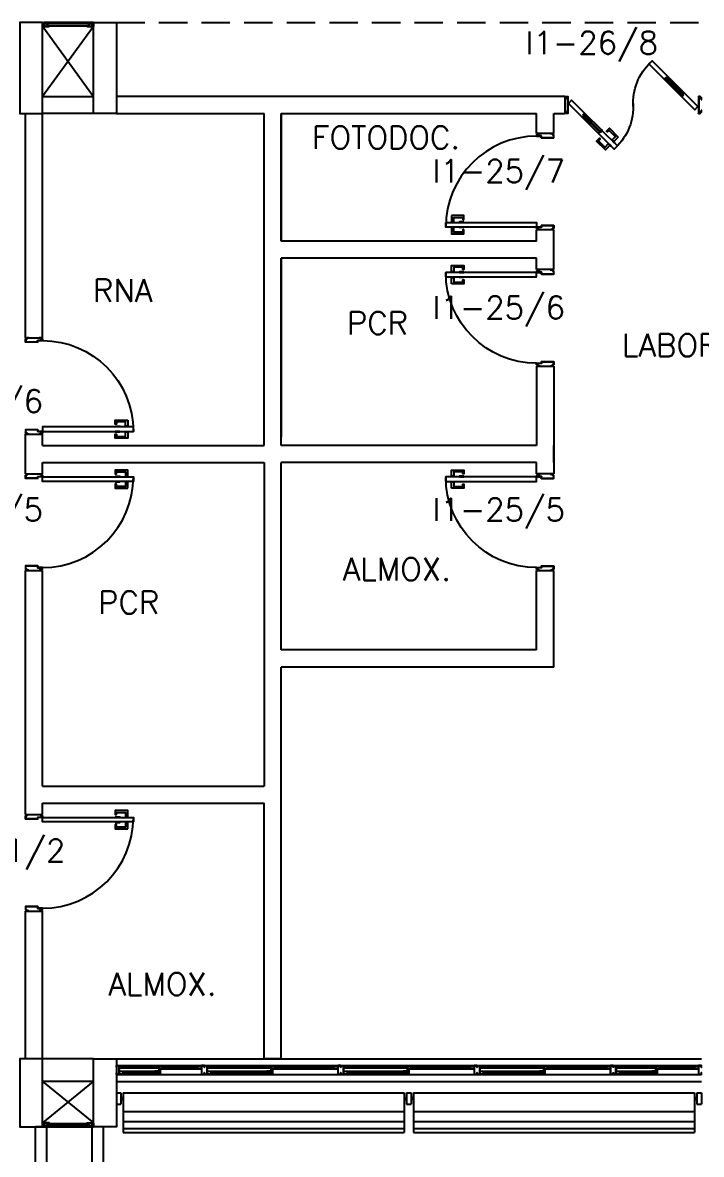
# Model space of a CAD drawing. Header units: millimetres. Extents: x 2801 to 3319, y 1187 to 1422.
# Drawn here: x 2954.35 to 2960.32, y 1341.11 to 1351.07 of the extents above; entities that cross this region are included whole.
import ezdxf

# ---------------------------------------------------------------- set-up
doc = ezdxf.new("R2010")
doc.units = ezdxf.units.MM
doc.linetypes.add('HIDDEN', pattern=[0.375, 0.25, -0.125])
for name, color, linetype in [('AR-ALV', 2, 'Continuous'), ('AR-BRISES', 1, 'Continuous'), ('AR-ESQ', 1, 'Continuous'), ('AR-ESTC', 3, 'Continuous'), ('AR-PEITORIL', 1, 'Continuous'), ('AR-PISO', 1, 'Continuous'), ('AR-PORTA', 1, 'Continuous'), ('AR-PROJ', 1, 'HIDDEN'), ('AR-SHAFT', 1, 'Continuous'), ('BR-LINHAS', 1, 'Continuous'), ('BR-MONTANTE', 242, 'Continuous'), ('BR-PAINEL', 1, 'Continuous'), ('BR-SUPORTE', 1, 'Continuous'), ('DT-ESQ-BAGUETE-C', 2, 'Continuous'), ('DT-ESQ-BAGUETE-V', 1, 'Continuous'), ('DT-ESQ-CHAPA DOBRADA-V', 1, 'Continuous'), ('DT-ESQ-PERFIL CADEIRA-C', 2, 'Continuous'), ('DT-ESQ-PERFIL CADEIRA-V', 1, 'Continuous'), ('DT-ESQ-PERFIL U SIMPLES-C', 2, 'Continuous'), ('DT-ESQ-PERFIL U-C', 2, 'Continuous'), ('DT-ESQ-PERFIL U-V', 1, 'Continuous'), ('DT-ESQ-VENEZIANA-C', 2, 'Continuous'), ('DT-ESQ-VENEZIANA-V', 2, 'Continuous'), ('DT-ESQ-VIDRO-C', 2, 'Continuous'), ('ENDEREÇO', 2, 'Continuous'), ('insercao', 4, 'Continuous'), ('maçaneta', 1, 'Continuous'), ('mov', 1, 'Continuous'), ('PM-PERFIL U-C', 2, 'Continuous'), ('PM-VIDRO', 1, 'Continuous'), ('pm1', 2, 'Continuous'), ('pm2', 2, 'Continuous'), ('TEXTO', 2, 'Continuous')]:
    doc.layers.add(name, color=color, linetype=linetype)
doc.styles.add('UNB-100', font='simplex.shx', dxfattribs={"height": 0.2})
doc.styles.add('UNB1-100', font='simplex.shx', dxfattribs={"height": 0.2})

# ---------------------------------------------------------------- blocks, each defined once
blk = doc.blocks.new('DT-GS-COBERTURA1')
at = {"layer": 'AR-PISO', "linetype": 'Continuous'}
for p, q in [((-109.075, -3.3688), (-109.075, 0)), ((-108.475, 0), (-109.075, 0)), ((-108.975, -3.3688), (-108.975, 0)), ((-108.575, -3.3688), (-108.575, 0)), ((-108.475, -3.3688), (-108.475, 0))]:
    blk.add_line(p, q, dxfattribs=at)
blk = doc.blocks.new('EF40-P')
at = {"layer": 'DT-ESQ-BAGUETE-C', "color": 2, "ltscale": 0.1}
for points in [[(0.4225, -0.08), (0.409, -0.08), (0.409, -0.0785), (0.422, -0.0785, 0.414214), (0.4225, -0.078), (0.4225, -0.067, 0.414214), (0.422, -0.0665), (0.409, -0.0665), (0.409, -0.065), (0.4225, -0.065, -0.414214), (0.424, -0.0665), (0.424, -0.0785, -0.414214)], [(0.7015, -0.08), (0.715, -0.08), (0.715, -0.0785), (0.702, -0.0785, -0.414214), (0.7015, -0.078), (0.7015, -0.067, -0.414214), (0.702, -0.0665), (0.715, -0.0665), (0.715, -0.065), (0.7015, -0.065, 0.414214), (0.7, -0.0665), (0.7, -0.0785, 0.414214)], [(1.41, -0.08), (1.3965, -0.08), (1.3965, -0.0785), (1.4095, -0.0785, 0.414214), (1.41, -0.078), (1.41, -0.067, 0.414214), (1.4095, -0.0665), (1.3965, -0.0665), (1.3965, -0.065), (1.41, -0.065, -0.414214), (1.4115, -0.0665), (1.4115, -0.0785, -0.414214)], [(1.9015, -0.08), (1.915, -0.08), (1.915, -0.0785), (1.902, -0.0785, -0.414214), (1.9015, -0.078), (1.9015, -0.067, -0.414214), (1.902, -0.0665), (1.915, -0.0665), (1.915, -0.065), (1.9015, -0.065, 0.414214), (1.9, -0.0665), (1.9, -0.0785, 0.414214)], [(2.61, -0.08), (2.5965, -0.08), (2.5965, -0.0785), (2.6095, -0.0785, 0.414214), (2.61, -0.078), (2.61, -0.067, 0.414214), (2.6095, -0.0665), (2.5965, -0.0665), (2.5965, -0.065), (2.61, -0.065, -0.414214), (2.6115, -0.0665), (2.6115, -0.0785, -0.414214)], [(3.1015, -0.08), (3.115, -0.08), (3.115, -0.0785), (3.102, -0.0785, -0.414214), (3.1015, -0.078), (3.1015, -0.067, -0.414214), (3.102, -0.0665), (3.115, -0.0665), (3.115, -0.065), (3.1015, -0.065, 0.414214), (3.1, -0.0665), (3.1, -0.0785, 0.414214)], [(3.81, -0.08), (3.7965, -0.08), (3.7965, -0.0785), (3.8095, -0.0785, 0.414214), (3.81, -0.078), (3.81, -0.067, 0.414214), (3.8095, -0.0665), (3.7965, -0.0665), (3.7965, -0.065), (3.81, -0.065, -0.414214), (3.8115, -0.0665), (3.8115, -0.0785, -0.414214)], [(4.3015, -0.08), (4.315, -0.08), (4.315, -0.0785), (4.302, -0.0785, -0.414214), (4.3015, -0.078), (4.3015, -0.067, -0.414214), (4.302, -0.0665), (4.315, -0.0665), (4.315, -0.065), (4.3015, -0.065, 0.414214), (4.3, -0.0665), (4.3, -0.0785, 0.414214)], [(4.7975, -0.08), (4.784, -0.08), (4.784, -0.0785), (4.797, -0.0785, 0.414214), (4.7975, -0.078), (4.7975, -0.067, 0.414214), (4.797, -0.0665), (4.784, -0.0665), (4.784, -0.065), (4.7975, -0.065, -0.414214), (4.799, -0.0665), (4.799, -0.0785, -0.414214)], [(5.0765, -0.08), (5.09, -0.08), (5.09, -0.0785), (5.077, -0.0785, -0.414214), (5.0765, -0.078), (5.0765, -0.067, -0.414214), (5.077, -0.0665), (5.09, -0.0665), (5.09, -0.065), (5.0765, -0.065, 0.414214), (5.075, -0.0665), (5.075, -0.0785, 0.414214)], [(0.0735, -0.125), (0.06, -0.125), (0.06, -0.1235), (0.073, -0.1235, 0.414214), (0.0735, -0.123), (0.0735, -0.112, 0.414214), (0.073, -0.1115), (0.06, -0.1115), (0.06, -0.11), (0.0735, -0.11, -0.414214), (0.075, -0.1115), (0.075, -0.1235, -0.414214)], [(0.339, -0.125), (0.3525, -0.125), (0.3525, -0.1235), (0.3395, -0.1235, -0.414214), (0.339, -0.123), (0.339, -0.112, -0.414214), (0.3395, -0.1115), (0.3525, -0.1115), (0.3525, -0.11), (0.339, -0.11, 0.414214), (0.3375, -0.1115), (0.3375, -0.1235, 0.414214)], [(0.8485, -0.125), (0.835, -0.125), (0.835, -0.1235), (0.848, -0.1235, 0.414214), (0.8485, -0.123), (0.8485, -0.112, 0.414214), (0.848, -0.1115), (0.835, -0.1115), (0.835, -0.11), (0.8485, -0.11, -0.414214), (0.85, -0.1115), (0.85, -0.1235, -0.414214)], [(1.3265, -0.125), (1.34, -0.125), (1.34, -0.1235), (1.327, -0.1235, -0.414214), (1.3265, -0.123), (1.3265, -0.112, -0.414214), (1.327, -0.1115), (1.34, -0.1115), (1.34, -0.11), (1.3265, -0.11, 0.414214), (1.325, -0.1115), (1.325, -0.1235, 0.414214)], [(2.0485, -0.125), (2.035, -0.125), (2.035, -0.1235), (2.048, -0.1235, 0.414214), (2.0485, -0.123), (2.0485, -0.112, 0.414214), (2.048, -0.1115), (2.035, -0.1115), (2.035, -0.11), (2.0485, -0.11, -0.414214), (2.05, -0.1115), (2.05, -0.1235, -0.414214)], [(2.5265, -0.125), (2.54, -0.125), (2.54, -0.1235), (2.527, -0.1235, -0.414214), (2.5265, -0.123), (2.5265, -0.112, -0.414214), (2.527, -0.1115), (2.54, -0.1115), (2.54, -0.11), (2.5265, -0.11, 0.414214), (2.525, -0.1115), (2.525, -0.1235, 0.414214)], [(3.2485, -0.125), (3.235, -0.125), (3.235, -0.1235), (3.248, -0.1235, 0.414214), (3.2485, -0.123), (3.2485, -0.112, 0.414214), (3.248, -0.1115), (3.235, -0.1115), (3.235, -0.11), (3.2485, -0.11, -0.414214), (3.25, -0.1115), (3.25, -0.1235, -0.414214)], [(3.7265, -0.125), (3.74, -0.125), (3.74, -0.1235), (3.727, -0.1235, -0.414214), (3.7265, -0.123), (3.7265, -0.112, -0.414214), (3.727, -0.1115), (3.74, -0.1115), (3.74, -0.11), (3.7265, -0.11, 0.414214), (3.725, -0.1115), (3.725, -0.1235, 0.414214)], [(4.4485, -0.125), (4.435, -0.125), (4.435, -0.1235), (4.448, -0.1235, 0.414214), (4.4485, -0.123), (4.4485, -0.112, 0.414214), (4.448, -0.1115), (4.435, -0.1115), (4.435, -0.11), (4.4485, -0.11, -0.414214), (4.45, -0.1115), (4.45, -0.1235, -0.414214)], [(4.714, -0.125), (4.7275, -0.125), (4.7275, -0.1235), (4.7145, -0.1235, -0.414214), (4.714, -0.123), (4.714, -0.112, -0.414214), (4.7145, -0.1115), (4.7275, -0.1115), (4.7275, -0.11), (4.714, -0.11, 0.414214), (4.7125, -0.1115), (4.7125, -0.1235, 0.414214)]]:
    blk.add_lwpolyline(points, format="xyb", close=True, dxfattribs=at)
at = {"layer": 'DT-ESQ-BAGUETE-V', "ltscale": 0.1}
for p, q in [((0.4225, -0.065), (0.7015, -0.065)), ((1.41, -0.065), (1.9015, -0.065)), ((2.61, -0.065), (3.1015, -0.065)), ((3.81, -0.065), (4.3015, -0.065)), ((4.7975, -0.065), (5.0765, -0.065))]:
    blk.add_line(p, q, dxfattribs=at)
at = {"layer": 'DT-ESQ-BAGUETE-V', "color": 1, "ltscale": 0.1}
for p, q in [((0.0735, -0.11), (0.339, -0.11)), ((0.8485, -0.11), (1.3265, -0.11)), ((2.0485, -0.11), (2.5265, -0.11)), ((3.2485, -0.11), (3.7265, -0.11)), ((4.4485, -0.11), (4.714, -0.11))]:
    blk.add_line(p, q, dxfattribs=at)
at = {"layer": 'DT-ESQ-CHAPA DOBRADA-V', "ltscale": 0.1}
for p, q in [((0.025, -0.077), (0.374, -0.077)), ((0.025, -0.08), (0.374, -0.08)), ((0.8, -0.077), (1.3615, -0.077)), ((0.8, -0.08), (1.3615, -0.08)), ((4.4, -0.077), (4.749, -0.077)), ((4.4, -0.08), (4.749, -0.08))]:
    blk.add_line(p, q, dxfattribs=at)
at = {"layer": 'DT-ESQ-CHAPA DOBRADA-V', "color": 1, "ltscale": 0.1}
for p, q in [((2, -0.077), (2.5615, -0.077)), ((2, -0.08), (2.5615, -0.08)), ((3.2, -0.077), (3.7615, -0.077)), ((3.2, -0.08), (3.7615, -0.08))]:
    blk.add_line(p, q, dxfattribs=at)
at = {"layer": 'DT-ESQ-PERFIL CADEIRA-C', "color": 2, "ltscale": 0.1}
for p, q in [((0.376, -0.0885), (0.4225, -0.0885)), ((0.75, -0.0885), (0.7015, -0.0885)), ((1.3635, -0.0885), (1.41, -0.0885)), ((1.95, -0.0885), (1.9015, -0.0885)), ((2.5635, -0.0885), (2.61, -0.0885)), ((3.15, -0.0885), (3.1015, -0.0885)), ((3.7635, -0.0885), (3.81, -0.0885)), ((4.35, -0.0885), (4.3015, -0.0885)), ((4.751, -0.0885), (4.7975, -0.0885)), ((5.125, -0.0885), (5.0765, -0.0885)), ((0.025, -0.1335), (0.0735, -0.1335)), ((0.3855, -0.1335), (0.339, -0.1335)), ((0.8, -0.1335), (0.8485, -0.1335)), ((1.373, -0.1335), (1.3265, -0.1335)), ((2, -0.1335), (2.0485, -0.1335)), ((2.573, -0.1335), (2.5265, -0.1335)), ((3.2, -0.1335), (3.2485, -0.1335)), ((3.773, -0.1335), (3.7265, -0.1335)), ((4.7605, -0.1335), (4.714, -0.1335))]:
    blk.add_line(p, q, dxfattribs=at)
at = {"layer": 'DT-ESQ-PERFIL CADEIRA-C', "ltscale": 0.1}
blk.add_line((4.4, -0.1335), (4.4485, -0.1335), dxfattribs=at)
at = {"layer": 'DT-ESQ-PERFIL CADEIRA-C', "color": 2, "ltscale": 0.1}
for points in [[(0.4225, -0.087, -1), (0.4225, -0.09), (0.376, -0.09, -0.414214), (0.374, -0.088), (0.374, -0.067, -0.414214), (0.376, -0.065), (0.4075, -0.065, -0.414214), (0.409, -0.0665), (0.409, -0.087)], [(0.409, -0.0885, -0.198913), (0.4079, -0.0881, -0.198913), (0.4075, -0.087), (0.4075, -0.067, 0.414214), (0.407, -0.0665), (0.376, -0.0665, 0.414214), (0.3755, -0.067), (0.3755, -0.088, 0.414214), (0.376, -0.0885)], [(0.7015, -0.09), (0.75, -0.09), (0.75, -0.0885), (0.715, -0.0885, 0.198912), (0.7161, -0.0881, 0.198913), (0.7165, -0.087), (0.7165, -0.067, -0.414214), (0.717, -0.0665), (0.75, -0.0665), (0.75, -0.065), (0.7165, -0.065, 0.414214), (0.715, -0.0665), (0.715, -0.0785), (0.715, -0.08), (0.715, -0.087), (0.7015, -0.087, 1)], [(1.41, -0.087, -1), (1.41, -0.09), (1.3635, -0.09, -0.414214), (1.3615, -0.088), (1.3615, -0.067, -0.414214), (1.3635, -0.065), (1.395, -0.065, -0.414214), (1.3965, -0.0665), (1.3965, -0.087)], [(1.3965, -0.0885, -0.198913), (1.3954, -0.0881, -0.198913), (1.395, -0.087), (1.395, -0.067, 0.414214), (1.3945, -0.0665), (1.3635, -0.0665, 0.414214), (1.363, -0.067), (1.363, -0.088, 0.414214), (1.3635, -0.0885)], [(1.9015, -0.09), (1.95, -0.09), (1.95, -0.0885), (1.915, -0.0885, 0.198912), (1.9161, -0.0881, 0.198913), (1.9165, -0.087), (1.9165, -0.067, -0.414214), (1.917, -0.0665), (1.95, -0.0665), (1.95, -0.065), (1.9165, -0.065, 0.414214), (1.915, -0.0665), (1.915, -0.0785), (1.915, -0.08), (1.915, -0.087), (1.9015, -0.087, 1)], [(2.61, -0.087, -1), (2.61, -0.09), (2.5635, -0.09, -0.414214), (2.5615, -0.088), (2.5615, -0.067, -0.414214), (2.5635, -0.065), (2.595, -0.065, -0.414214), (2.5965, -0.0665), (2.5965, -0.087)], [(2.5965, -0.0885, -0.198913), (2.5954, -0.0881, -0.198913), (2.595, -0.087), (2.595, -0.067, 0.414214), (2.5945, -0.0665), (2.5635, -0.0665, 0.414214), (2.563, -0.067), (2.563, -0.088, 0.414214), (2.5635, -0.0885)], [(3.1015, -0.09), (3.15, -0.09), (3.15, -0.0885), (3.115, -0.0885, 0.198912), (3.1161, -0.0881, 0.198913), (3.1165, -0.087), (3.1165, -0.067, -0.414214), (3.117, -0.0665), (3.15, -0.0665), (3.15, -0.065), (3.1165, -0.065, 0.414214), (3.115, -0.0665), (3.115, -0.0785), (3.115, -0.08), (3.115, -0.087), (3.1015, -0.087, 1)], [(3.81, -0.087, -1), (3.81, -0.09), (3.7635, -0.09, -0.414214), (3.7615, -0.088), (3.7615, -0.067, -0.414214), (3.7635, -0.065), (3.795, -0.065, -0.414214), (3.7965, -0.0665), (3.7965, -0.087)], [(3.7965, -0.0885, -0.198913), (3.7954, -0.0881, -0.198913), (3.795, -0.087), (3.795, -0.067, 0.414214), (3.7945, -0.0665), (3.7635, -0.0665, 0.414214), (3.763, -0.067), (3.763, -0.088, 0.414214), (3.7635, -0.0885)], [(4.3015, -0.09), (4.35, -0.09), (4.35, -0.0885), (4.315, -0.0885, 0.198912), (4.3161, -0.0881, 0.198913), (4.3165, -0.087), (4.3165, -0.067, -0.414214), (4.317, -0.0665), (4.35, -0.0665), (4.35, -0.065), (4.3165, -0.065, 0.414214), (4.315, -0.0665), (4.315, -0.0785), (4.315, -0.08), (4.315, -0.087), (4.3015, -0.087, 1)], [(4.7975, -0.087, -1), (4.7975, -0.09), (4.751, -0.09, -0.414214), (4.749, -0.088), (4.749, -0.067, -0.414214), (4.751, -0.065), (4.7825, -0.065, -0.414214), (4.784, -0.0665), (4.784, -0.087)], [(4.784, -0.0885, -0.198913), (4.7829, -0.0881, -0.198913), (4.7825, -0.087), (4.7825, -0.067, 0.414214), (4.782, -0.0665), (4.751, -0.0665, 0.414214), (4.7505, -0.067), (4.7505, -0.088, 0.414214), (4.751, -0.0885)], [(5.0765, -0.09), (5.125, -0.09), (5.125, -0.0885), (5.09, -0.0885, 0.198912), (5.0911, -0.0881, 0.198913), (5.0915, -0.087), (5.0915, -0.067, -0.414214), (5.092, -0.0665), (5.125, -0.0665), (5.125, -0.065), (5.0915, -0.065, 0.414214), (5.09, -0.0665), (5.09, -0.0785), (5.09, -0.08), (5.09, -0.087), (5.0765, -0.087, 1)], [(0.0735, -0.135), (0.025, -0.135), (0.025, -0.1335), (0.06, -0.1335, -0.198912), (0.0589, -0.1331, -0.198913), (0.0585, -0.132), (0.0585, -0.112, 0.414214), (0.058, -0.1115), (0.025, -0.1115), (0.025, -0.11), (0.0585, -0.11, -0.414214), (0.06, -0.1115), (0.06, -0.1235), (0.06, -0.125), (0.06, -0.132), (0.0735, -0.132, -1)], [(0.339, -0.132, 1), (0.339, -0.135), (0.3855, -0.135, 0.414214), (0.3875, -0.133), (0.3875, -0.112, 0.414214), (0.3855, -0.11), (0.354, -0.11, 0.414214), (0.3525, -0.1115), (0.3525, -0.132)], [(0.3525, -0.1335, 0.198913), (0.3536, -0.1331, 0.198913), (0.354, -0.132), (0.354, -0.112, -0.414214), (0.3545, -0.1115), (0.3855, -0.1115, -0.414214), (0.386, -0.112), (0.386, -0.133, -0.414214), (0.3855, -0.1335)], [(0.8485, -0.135), (0.8, -0.135), (0.8, -0.1335), (0.835, -0.1335, -0.198912), (0.8339, -0.1331, -0.198913), (0.8335, -0.132), (0.8335, -0.112, 0.414214), (0.833, -0.1115), (0.8, -0.1115), (0.8, -0.11), (0.8335, -0.11, -0.414214), (0.835, -0.1115), (0.835, -0.1235), (0.835, -0.125), (0.835, -0.132), (0.8485, -0.132, -1)], [(1.3265, -0.132, 1), (1.3265, -0.135), (1.373, -0.135, 0.414214), (1.375, -0.133), (1.375, -0.112, 0.414214), (1.373, -0.11), (1.3415, -0.11, 0.414214), (1.34, -0.1115), (1.34, -0.132)], [(1.34, -0.1335, 0.198913), (1.3411, -0.1331, 0.198913), (1.3415, -0.132), (1.3415, -0.112, -0.414214), (1.342, -0.1115), (1.373, -0.1115, -0.414214), (1.3735, -0.112), (1.3735, -0.133, -0.414214), (1.373, -0.1335)], [(2.0485, -0.135), (2, -0.135), (2, -0.1335), (2.035, -0.1335, -0.198912), (2.0339, -0.1331, -0.198913), (2.0335, -0.132), (2.0335, -0.112, 0.414214), (2.033, -0.1115), (2, -0.1115), (2, -0.11), (2.0335, -0.11, -0.414214), (2.035, -0.1115), (2.035, -0.1235), (2.035, -0.125), (2.035, -0.132), (2.0485, -0.132, -1)], [(2.5265, -0.132, 1), (2.5265, -0.135), (2.573, -0.135, 0.414214), (2.575, -0.133), (2.575, -0.112, 0.414214), (2.573, -0.11), (2.5415, -0.11, 0.414214), (2.54, -0.1115), (2.54, -0.132)], [(2.54, -0.1335, 0.198913), (2.5411, -0.1331, 0.198913), (2.5415, -0.132), (2.5415, -0.112, -0.414214), (2.542, -0.1115), (2.573, -0.1115, -0.414214), (2.5735, -0.112), (2.5735, -0.133, -0.414214), (2.573, -0.1335)], [(3.2485, -0.135), (3.2, -0.135), (3.2, -0.1335), (3.235, -0.1335, -0.198912), (3.2339, -0.1331, -0.198913), (3.2335, -0.132), (3.2335, -0.112, 0.414214), (3.233, -0.1115), (3.2, -0.1115), (3.2, -0.11), (3.2335, -0.11, -0.414214), (3.235, -0.1115), (3.235, -0.1235), (3.235, -0.125), (3.235, -0.132), (3.2485, -0.132, -1)], [(3.7265, -0.132, 1), (3.7265, -0.135), (3.773, -0.135, 0.414214), (3.775, -0.133), (3.775, -0.112, 0.414214), (3.773, -0.11), (3.7415, -0.11, 0.414214), (3.74, -0.1115), (3.74, -0.132)], [(3.74, -0.1335, 0.198913), (3.7411, -0.1331, 0.198913), (3.7415, -0.132), (3.7415, -0.112, -0.414214), (3.742, -0.1115), (3.773, -0.1115, -0.414214), (3.7735, -0.112), (3.7735, -0.133, -0.414214), (3.773, -0.1335)], [(4.4485, -0.135), (4.4, -0.135), (4.4, -0.1335), (4.435, -0.1335, -0.198912), (4.4339, -0.1331, -0.198913), (4.4335, -0.132), (4.4335, -0.112, 0.414214), (4.433, -0.1115), (4.4, -0.1115), (4.4, -0.11), (4.4335, -0.11, -0.414214), (4.435, -0.1115), (4.435, -0.1235), (4.435, -0.125), (4.435, -0.132), (4.4485, -0.132, -1)], [(4.714, -0.132, 1), (4.714, -0.135), (4.7605, -0.135, 0.414214), (4.7625, -0.133), (4.7625, -0.112, 0.414214), (4.7605, -0.11), (4.729, -0.11, 0.414214), (4.7275, -0.1115), (4.7275, -0.132)], [(4.7275, -0.1335, 0.198913), (4.7286, -0.1331, 0.198913), (4.729, -0.132), (4.729, -0.112, -0.414214), (4.7295, -0.1115), (4.7605, -0.1115, -0.414214), (4.761, -0.112), (4.761, -0.133, -0.414214), (4.7605, -0.1335)]]:
    blk.add_lwpolyline(points, format="xyb", close=True, dxfattribs=at)
at = {"layer": 'DT-ESQ-PERFIL CADEIRA-V', "ltscale": 0.1}
for p, q in [((0.4075, -0.09), (0.7015, -0.09)), ((1.395, -0.09), (1.9015, -0.09))]:
    blk.add_line(p, q, dxfattribs=at)
at = {"layer": 'DT-ESQ-PERFIL CADEIRA-V', "color": 1, "ltscale": 0.1}
for p, q in [((2.595, -0.09), (3.1015, -0.09)), ((3.795, -0.09), (4.3015, -0.09)), ((4.7825, -0.09), (5.0765, -0.09)), ((0.0735, -0.135), (0.339, -0.135)), ((0.8485, -0.135), (1.3265, -0.135)), ((2.0485, -0.135), (2.5265, -0.135)), ((4.4485, -0.135), (4.714, -0.135))]:
    blk.add_line(p, q, dxfattribs=at)
at = {"layer": 'DT-ESQ-PERFIL CADEIRA-V', "color": 2, "ltscale": 0.1}
blk.add_line((3.2485, -0.135), (3.7265, -0.135), dxfattribs=at)
at = {"layer": 'DT-ESQ-PERFIL U SIMPLES-C', "color": 2, "ltscale": 0.1}
for points in [[(0.376, -0.102), (0.384, -0.102), (0.384, -0.1005), (0.376, -0.1005, -0.414214), (0.3755, -0.1), (0.3755, -0.092, -0.414214), (0.376, -0.0915), (0.384, -0.0915), (0.384, -0.09), (0.376, -0.09, 0.414214), (0.374, -0.092), (0.374, -0.1, 0.414214)], [(0.3855, -0.098), (0.3775, -0.098), (0.3775, -0.0995), (0.3855, -0.0995, -0.414214), (0.386, -0.1), (0.386, -0.108, -0.414214), (0.3855, -0.1085), (0.3775, -0.1085), (0.3775, -0.11), (0.3855, -0.11, 0.414214), (0.3875, -0.108), (0.3875, -0.1, 0.414214)], [(1.3635, -0.102), (1.3715, -0.102), (1.3715, -0.1005), (1.3635, -0.1005, -0.414214), (1.363, -0.1), (1.363, -0.092, -0.414214), (1.3635, -0.0915), (1.3715, -0.0915), (1.3715, -0.09), (1.3635, -0.09, 0.414214), (1.3615, -0.092), (1.3615, -0.1, 0.414214)], [(1.373, -0.098), (1.365, -0.098), (1.365, -0.0995), (1.373, -0.0995, -0.414214), (1.3735, -0.1), (1.3735, -0.108, -0.414214), (1.373, -0.1085), (1.365, -0.1085), (1.365, -0.11), (1.373, -0.11, 0.414214), (1.375, -0.108), (1.375, -0.1, 0.414214)], [(2.5635, -0.102), (2.5715, -0.102), (2.5715, -0.1005), (2.5635, -0.1005, -0.414214), (2.563, -0.1), (2.563, -0.092, -0.414214), (2.5635, -0.0915), (2.5715, -0.0915), (2.5715, -0.09), (2.5635, -0.09, 0.414214), (2.5615, -0.092), (2.5615, -0.1, 0.414214)], [(2.573, -0.098), (2.565, -0.098), (2.565, -0.0995), (2.573, -0.0995, -0.414214), (2.5735, -0.1), (2.5735, -0.108, -0.414214), (2.573, -0.1085), (2.565, -0.1085), (2.565, -0.11), (2.573, -0.11, 0.414214), (2.575, -0.108), (2.575, -0.1, 0.414214)], [(3.7635, -0.102), (3.7715, -0.102), (3.7715, -0.1005), (3.7635, -0.1005, -0.414214), (3.763, -0.1), (3.763, -0.092, -0.414214), (3.7635, -0.0915), (3.7715, -0.0915), (3.7715, -0.09), (3.7635, -0.09, 0.414214), (3.7615, -0.092), (3.7615, -0.1, 0.414214)], [(3.773, -0.098), (3.765, -0.098), (3.765, -0.0995), (3.773, -0.0995, -0.414214), (3.7735, -0.1), (3.7735, -0.108, -0.414214), (3.773, -0.1085), (3.765, -0.1085), (3.765, -0.11), (3.773, -0.11, 0.414214), (3.775, -0.108), (3.775, -0.1, 0.414214)], [(4.751, -0.102), (4.759, -0.102), (4.759, -0.1005), (4.751, -0.1005, -0.414214), (4.7505, -0.1), (4.7505, -0.092, -0.414214), (4.751, -0.0915), (4.759, -0.0915), (4.759, -0.09), (4.751, -0.09, 0.414214), (4.749, -0.092), (4.749, -0.1, 0.414214)], [(4.7605, -0.098), (4.7525, -0.098), (4.7525, -0.0995), (4.7605, -0.0995, -0.414214), (4.761, -0.1), (4.761, -0.108, -0.414214), (4.7605, -0.1085), (4.7525, -0.1085), (4.7525, -0.11), (4.7605, -0.11, 0.414214), (4.7625, -0.108), (4.7625, -0.1, 0.414214)]]:
    blk.add_lwpolyline(points, format="xyb", close=True, dxfattribs=at)
at = {"layer": 'DT-ESQ-PERFIL U-C', "color": 2, "ltscale": 0.1}
for points in [[(0, -0.0615, -0.414214), (0.0015, -0.06), (0.0235, -0.06, -0.414214), (0.025, -0.0615), (0.025, -0.1385, -0.414214), (0.0235, -0.14), (0.0015, -0.14, -0.414214), (0, -0.1385), (0, -0.125), (0.0015, -0.125), (0.0015, -0.138, 0.414214), (0.002, -0.1385), (0.023, -0.1385, 0.414214), (0.0235, -0.138), (0.0235, -0.062, 0.414214), (0.023, -0.0615), (0.002, -0.0615, 0.414214), (0.0015, -0.062), (0.0015, -0.075), (0, -0.075)], [(0.775, -0.0615, 0.414214), (0.7735, -0.06), (0.7515, -0.06, 0.414214), (0.75, -0.0615), (0.75, -0.1385, 0.414214), (0.7515, -0.14), (0.7735, -0.14, 0.414214), (0.775, -0.1385), (0.775, -0.125), (0.7735, -0.125), (0.7735, -0.138, -0.414214), (0.773, -0.1385), (0.752, -0.1385, -0.414214), (0.7515, -0.138), (0.7515, -0.062, -0.414214), (0.752, -0.0615), (0.773, -0.0615, -0.414214), (0.7735, -0.062), (0.7735, -0.075), (0.775, -0.075)], [(0.775, -0.0615, -0.414214), (0.7765, -0.06), (0.7985, -0.06, -0.414214), (0.8, -0.0615), (0.8, -0.1385, -0.414214), (0.7985, -0.14), (0.7765, -0.14, -0.414214), (0.775, -0.1385), (0.775, -0.125), (0.7765, -0.125), (0.7765, -0.138, 0.414214), (0.777, -0.1385), (0.798, -0.1385, 0.414214), (0.7985, -0.138), (0.7985, -0.062, 0.414214), (0.798, -0.0615), (0.777, -0.0615, 0.414214), (0.7765, -0.062), (0.7765, -0.075), (0.775, -0.075)], [(1.975, -0.0615, 0.414214), (1.9735, -0.06), (1.9515, -0.06, 0.414214), (1.95, -0.0615), (1.95, -0.1385, 0.414214), (1.9515, -0.14), (1.9735, -0.14, 0.414214), (1.975, -0.1385), (1.975, -0.125), (1.9735, -0.125), (1.9735, -0.138, -0.414214), (1.973, -0.1385), (1.952, -0.1385, -0.414214), (1.9515, -0.138), (1.9515, -0.062, -0.414214), (1.952, -0.0615), (1.973, -0.0615, -0.414214), (1.9735, -0.062), (1.9735, -0.075), (1.975, -0.075)], [(1.975, -0.0615, -0.414214), (1.9765, -0.06), (1.9985, -0.06, -0.414214), (2, -0.0615), (2, -0.1385, -0.414214), (1.9985, -0.14), (1.9765, -0.14, -0.414214), (1.975, -0.1385), (1.975, -0.125), (1.9765, -0.125), (1.9765, -0.138, 0.414214), (1.977, -0.1385), (1.998, -0.1385, 0.414214), (1.9985, -0.138), (1.9985, -0.062, 0.414214), (1.998, -0.0615), (1.977, -0.0615, 0.414214), (1.9765, -0.062), (1.9765, -0.075), (1.975, -0.075)], [(3.175, -0.0615, 0.414214), (3.1735, -0.06), (3.1515, -0.06, 0.414214), (3.15, -0.0615), (3.15, -0.1385, 0.414214), (3.1515, -0.14), (3.1735, -0.14, 0.414214), (3.175, -0.1385), (3.175, -0.125), (3.1735, -0.125), (3.1735, -0.138, -0.414214), (3.173, -0.1385), (3.152, -0.1385, -0.414214), (3.1515, -0.138), (3.1515, -0.062, -0.414214), (3.152, -0.0615), (3.173, -0.0615, -0.414214), (3.1735, -0.062), (3.1735, -0.075), (3.175, -0.075)], [(3.175, -0.0615, -0.414214), (3.1765, -0.06), (3.1985, -0.06, -0.414214), (3.2, -0.0615), (3.2, -0.1385, -0.414214), (3.1985, -0.14), (3.1765, -0.14, -0.414214), (3.175, -0.1385), (3.175, -0.125), (3.1765, -0.125), (3.1765, -0.138, 0.414214), (3.177, -0.1385), (3.198, -0.1385, 0.414214), (3.1985, -0.138), (3.1985, -0.062, 0.414214), (3.198, -0.0615), (3.177, -0.0615, 0.414214), (3.1765, -0.062), (3.1765, -0.075), (3.175, -0.075)], [(4.375, -0.0615, 0.414214), (4.3735, -0.06), (4.3515, -0.06, 0.414214), (4.35, -0.0615), (4.35, -0.1385, 0.414214), (4.3515, -0.14), (4.3735, -0.14, 0.414214), (4.375, -0.1385), (4.375, -0.125), (4.3735, -0.125), (4.3735, -0.138, -0.414214), (4.373, -0.1385), (4.352, -0.1385, -0.414214), (4.3515, -0.138), (4.3515, -0.062, -0.414214), (4.352, -0.0615), (4.373, -0.0615, -0.414214), (4.3735, -0.062), (4.3735, -0.075), (4.375, -0.075)], [(4.375, -0.0615, -0.414214), (4.3765, -0.06), (4.3985, -0.06, -0.414214), (4.4, -0.0615), (4.4, -0.1385, -0.414214), (4.3985, -0.14), (4.3765, -0.14, -0.414214), (4.375, -0.1385), (4.375, -0.125), (4.3765, -0.125), (4.3765, -0.138, 0.414214), (4.377, -0.1385), (4.398, -0.1385, 0.414214), (4.3985, -0.138), (4.3985, -0.062, 0.414214), (4.398, -0.0615), (4.377, -0.0615, 0.414214), (4.3765, -0.062), (4.3765, -0.075), (4.375, -0.075)], [(5.15, -0.0615, 0.414214), (5.1485, -0.06), (5.1265, -0.06, 0.414214), (5.125, -0.0615), (5.125, -0.1385, 0.414214), (5.1265, -0.14), (5.1485, -0.14, 0.414214), (5.15, -0.1385), (5.15, -0.125), (5.1485, -0.125), (5.1485, -0.138, -0.414214), (5.148, -0.1385), (5.127, -0.1385, -0.414214), (5.1265, -0.138), (5.1265, -0.062, -0.414214), (5.127, -0.0615), (5.148, -0.0615, -0.414214), (5.1485, -0.062), (5.1485, -0.075), (5.15, -0.075)]]:
    blk.add_lwpolyline(points, format="xyb", close=True, dxfattribs=at)
at = {"layer": 'DT-ESQ-PERFIL U-V', "color": 1, "ltscale": 0.1}
for p, q in [((0.0235, -0.06), (0.7515, -0.06)), ((0.7985, -0.06), (1.9515, -0.06)), ((1.9985, -0.06), (3.1515, -0.06)), ((4.3985, -0.06), (5.1265, -0.06)), ((0.0235, -0.14), (0.7515, -0.14)), ((0.7985, -0.14), (1.9515, -0.14)), ((1.9985, -0.14), (3.1515, -0.14)), ((4.3985, -0.14), (5.1265, -0.14))]:
    blk.add_line(p, q, dxfattribs=at)
at = {"layer": 'DT-ESQ-PERFIL U-V', "ltscale": 0.1}
for p, q in [((3.1985, -0.06), (4.3515, -0.06)), ((3.1985, -0.14), (4.3515, -0.14))]:
    blk.add_line(p, q, dxfattribs=at)
at = {"layer": 'DT-ESQ-VIDRO-C', "ltscale": 0.1}
for points in [[(0.7125, -0.085), (0.7125, -0.082), (0.4115, -0.082), (0.4115, -0.085)], [(1.9125, -0.085), (1.9125, -0.082), (1.399, -0.082), (1.399, -0.085)], [(3.1125, -0.085), (3.1125, -0.082), (2.599, -0.082), (2.599, -0.085)], [(4.3125, -0.085), (4.3125, -0.082), (3.799, -0.082), (3.799, -0.085)], [(5.0875, -0.085), (5.0875, -0.082), (4.7865, -0.082), (4.7865, -0.085)], [(0.063, -0.13), (0.063, -0.127), (0.3495, -0.127), (0.3495, -0.13)], [(0.838, -0.13), (0.838, -0.127), (1.337, -0.127), (1.337, -0.13)], [(2.038, -0.13), (2.038, -0.127), (2.537, -0.127), (2.537, -0.13)], [(3.238, -0.13), (3.238, -0.127), (3.737, -0.127), (3.737, -0.13)], [(4.438, -0.13), (4.438, -0.127), (4.7245, -0.127), (4.7245, -0.13)]]:
    blk.add_lwpolyline(points, close=True, dxfattribs=at)
blk = doc.blocks.new('EF01-P')
at = {"layer": 'DT-ESQ-BAGUETE-C', "ltscale": 0.1}
for points in [[(0.0015, 0.035), (0.015, 0.035), (0.015, 0.0335), (0.0015, 0.0335), (0.0015, 0.005), (0.015, 0.005), (0.015, 0.0035), (0.0015, 0.0035, -0.414214), (0, 0.005), (0, 0.0335, -0.414214)], [(0.4485, 0.035), (0.435, 0.035), (0.435, 0.0335), (0.4485, 0.0335), (0.4485, 0.005), (0.435, 0.005), (0.435, 0.0035), (0.4485, 0.0035, 0.414214), (0.45, 0.005), (0.45, 0.0335, 0.414214)]]:
    blk.add_lwpolyline(points, format="xyb", close=True, dxfattribs=at)
at = {"layer": 'DT-ESQ-PERFIL CADEIRA-C', "color": 2, "ltscale": 0.1}
for points in [[(0.01, 0.0015), (0.01, 0.003), (0.0015, 0.003, 1), (0.0015, 0), (0.015, 0, 0.414214), (0.0165, 0.0015), (0.0165, 0.0335), (0.043, 0.0335)], [(0.407, 0.0065), (0.432, 0.0065), (0.432, 0.0165), (0.4335, 0.0165), (0.4335, 0.0065, -0.414214), (0.432, 0.005), (0.407, 0.005), (0.3935, 0.005, -1), (0.3935, 0.008), (0.407, 0.008), (0.407, 0.02), (0.407, 0.032), (0.3935, 0.032, -1), (0.3935, 0.035), (0.407, 0.035), (0.4335, 0.035, -0.414214), (0.435, 0.0335), (0.435, 0.0015), (0.4485, 0.0015)]]:
    blk.add_lwpolyline(points, format="xyb", dxfattribs=at)
at = {"layer": 'DT-ESQ-PERFIL CADEIRA-C', "ltscale": 0.1}
for points in [[(0.043, 0.0065), (0.018, 0.0065), (0.018, 0.0165), (0.0165, 0.0165), (0.0165, 0.0065, 0.414214), (0.018, 0.005), (0.043, 0.005), (0.0565, 0.005, 1), (0.0565, 0.008), (0.043, 0.008), (0.043, 0.02), (0.043, 0.032), (0.0565, 0.032, 1), (0.0565, 0.035), (0.043, 0.035), (0.0165, 0.035, 0.414214), (0.015, 0.0335), (0.015, 0.0015), (0.0015, 0.0015)], [(0.0415, 0.02), (0.0415, 0.032, -0.414214), (0.043, 0.0335), (0.0565, 0.0335)], [(0.0415, 0.02), (0.0415, 0.008, 0.414214), (0.043, 0.0065), (0.0565, 0.0065)], [(0.4085, 0.02), (0.4085, 0.032, 0.414214), (0.407, 0.0335), (0.3935, 0.0335)], [(0.4085, 0.02), (0.4085, 0.008, -0.414214), (0.407, 0.0065), (0.3935, 0.0065)], [(0.44, 0.0015), (0.44, 0.003), (0.4485, 0.003, -1), (0.4485, 0), (0.435, 0, -0.414214), (0.4335, 0.0015), (0.4335, 0.0335), (0.407, 0.0335)]]:
    blk.add_lwpolyline(points, format="xyb", dxfattribs=at)
at = {"layer": 'DT-ESQ-PERFIL CADEIRA-V', "ltscale": 0.1}
blk.add_line((0.015, 0), (0.435, 0), dxfattribs=at)
at = {"layer": 'DT-ESQ-VENEZIANA-C', "ltscale": 0.1}
for p, q in [((0.043, 0.0105), (0.407, 0.0105)), ((0.043, 0.009), (0.407, 0.009))]:
    blk.add_line(p, q, dxfattribs=at)
at = {"layer": 'DT-ESQ-VENEZIANA-V', "ltscale": 0.1}
blk.add_line((0.043, 0.031), (0.407, 0.031), dxfattribs=at)
blk = doc.blocks.new('BR-MODULO1')
at = {"layer": 'BR-LINHAS'}
for p, q in [((0.06, -0.2648), (2.535, -0.2648)), ((2.615, -0.2648), (5.09, -0.2648)), ((0.06, -0.3524), (2.535, -0.3524)), ((2.615, -0.3524), (5.09, -0.3524)), ((0.06, -0.4147), (2.535, -0.4147)), ((2.615, -0.4147), (5.09, -0.4147))]:
    blk.add_line(p, q, dxfattribs=at)
at = {"layer": 'BR-MONTANTE'}
for p, q in [((0, -0.1), (0, -0.2)), ((0, -0.1), (0.04, -0.1)), ((0.04, -0.1), (0.04, -0.2)), ((2.5547, -0.1), (2.5947, -0.1)), ((2.5547, -0.1), (2.5547, -0.2)), ((2.5947, -0.1), (2.5947, -0.2)), ((5.11, -0.1), (5.11, -0.2)), ((5.11, -0.1), (5.15, -0.1)), ((5.15, -0.1), (5.15, -0.2)), ((0, -0.2), (0.04, -0.2)), ((2.5547, -0.2), (2.5947, -0.2)), ((5.11, -0.2), (5.15, -0.2))]:
    blk.add_line(p, q, dxfattribs=at)
at = {"layer": 'BR-PAINEL'}
for p, q in [((0.06, -0.1), (2.535, -0.1)), ((0.06, -0.1), (0.06, -0.45)), ((2.535, -0.1), (2.535, -0.45)), ((2.615, -0.1), (2.615, -0.45)), ((2.615, -0.1), (5.09, -0.1)), ((5.09, -0.1), (5.09, -0.45)), ((0.06, -0.45), (2.535, -0.45)), ((2.615, -0.45), (5.09, -0.45))]:
    blk.add_line(p, q, dxfattribs=at)
at = {"layer": 'BR-SUPORTE'}
for p, q in [((0.04, -0.14), (0.06, -0.14)), ((0.04, -0.16), (0.06, -0.16)), ((0.05, -0.14), (0.05, -0.16)), ((2.5347, -0.14), (2.5547, -0.14)), ((2.5347, -0.16), (2.5547, -0.16)), ((2.5447, -0.14), (2.5447, -0.16)), ((2.6147, -0.14), (2.5947, -0.14)), ((2.6147, -0.16), (2.5947, -0.16)), ((2.6047, -0.14), (2.6047, -0.16)), ((5.09, -0.14), (5.11, -0.14)), ((5.09, -0.16), (5.11, -0.16)), ((5.1, -0.14), (5.1, -0.16))]:
    blk.add_line(p, q, dxfattribs=at)
blk = doc.blocks.new('EF01C-P')
at = {"layer": 'DT-ESQ-BAGUETE-C', "ltscale": 0.1}
for points in [[(0.0015, 0.035), (0.015, 0.035), (0.015, 0.0335), (0.0015, 0.0335), (0.0015, 0.005), (0.015, 0.005), (0.015, 0.0035), (0.0015, 0.0035, -0.414214), (0, 0.005), (0, 0.0335, -0.414214)], [(0.4485, 0.035), (0.435, 0.035), (0.435, 0.0335), (0.4485, 0.0335), (0.4485, 0.005), (0.435, 0.005), (0.435, 0.0035), (0.4485, 0.0035, 0.414214), (0.45, 0.005), (0.45, 0.0335, 0.414214)]]:
    blk.add_lwpolyline(points, format="xyb", close=True, dxfattribs=at)
at = {"layer": 'DT-ESQ-PERFIL CADEIRA-C', "ltscale": 0.1}
for points in [[(0.01, 0.0015), (0.01, 0.003), (0.0015, 0.003, 1), (0.0015, 0), (0.015, 0, 0.414214), (0.0165, 0.0015), (0.0165, 0.0335), (0.043, 0.0335)], [(0.043, 0.0065), (0.018, 0.0065), (0.018, 0.0165), (0.0165, 0.0165), (0.0165, 0.0065, 0.414214), (0.018, 0.005), (0.043, 0.005), (0.0565, 0.005, 1), (0.0565, 0.008), (0.043, 0.008), (0.043, 0.02), (0.043, 0.032), (0.0565, 0.032, 1), (0.0565, 0.035), (0.043, 0.035), (0.0165, 0.035, 0.414214), (0.015, 0.0335), (0.015, 0.0015), (0.0015, 0.0015)], [(0.0415, 0.02), (0.0415, 0.032, -0.414214), (0.043, 0.0335), (0.0565, 0.0335)], [(0.0415, 0.02), (0.0415, 0.008, 0.414214), (0.043, 0.0065), (0.0565, 0.0065)], [(0.407, 0.0065), (0.432, 0.0065), (0.432, 0.0165), (0.4335, 0.0165), (0.4335, 0.0065, -0.414214), (0.432, 0.005), (0.407, 0.005), (0.3935, 0.005, -1), (0.3935, 0.008), (0.407, 0.008), (0.407, 0.02), (0.407, 0.032), (0.3935, 0.032, -1), (0.3935, 0.035), (0.407, 0.035), (0.4335, 0.035, -0.414214), (0.435, 0.0335), (0.435, 0.0015), (0.4485, 0.0015)], [(0.4085, 0.02), (0.4085, 0.032, 0.414214), (0.407, 0.0335), (0.3935, 0.0335)], [(0.4085, 0.02), (0.4085, 0.008, -0.414214), (0.407, 0.0065), (0.3935, 0.0065)], [(0.44, 0.0015), (0.44, 0.003), (0.4485, 0.003, -1), (0.4485, 0), (0.435, 0, -0.414214), (0.4335, 0.0015), (0.4335, 0.0335), (0.407, 0.0335)]]:
    blk.add_lwpolyline(points, format="xyb", dxfattribs=at)
at = {"layer": 'DT-ESQ-PERFIL CADEIRA-V', "ltscale": 0.1}
blk.add_line((0.015, 0), (0.435, 0), dxfattribs=at)
at = {"layer": 'DT-ESQ-VENEZIANA-C', "ltscale": 0.1}
for p, q in [((0.043, 0.0105), (0.407, 0.0105)), ((0.043, 0.009), (0.407, 0.009))]:
    blk.add_line(p, q, dxfattribs=at)
at = {"layer": 'DT-ESQ-VENEZIANA-V', "ltscale": 0.1}
blk.add_line((0.043, 0.031), (0.407, 0.031), dxfattribs=at)
blk = doc.blocks.new('PM7B')
at = {"layer": 'maçaneta'}
for points in [[(0.7317, -0.2081), (0.7706, -0.247), (0.7848, -0.2329), (0.7576, -0.2056, -0.414214), (0.7576, -0.2035), (0.8131, -0.148), (0.8272, -0.1622), (0.8343, -0.1551), (0.8095, -0.1303)], [(0.806, -0.2824), (0.8449, -0.3213), (0.9227, -0.2435), (0.8979, -0.2187), (0.8908, -0.2258), (0.905, -0.2399), (0.8495, -0.2954, -0.414214), (0.8474, -0.2954), (0.8201, -0.2682)], [(0.8449, -0.3213), (0.806, -0.2824), (0.8201, -0.2682), (0.8474, -0.2954, 0.414214), (0.8495, -0.2954), (0.905, -0.2399), (0.8908, -0.2258), (0.8979, -0.2187), (0.9227, -0.2435)]]:
    blk.add_lwpolyline(points, format="xyb", close=True, dxfattribs=at)
for points in [[(0.7918, -0.2258), (0.7636, -0.2541), (0.7671, -0.2576), (0.7954, -0.2293)], [(0.7918, -0.2258), (0.7636, -0.2541), (0.7671, -0.2576), (0.7954, -0.2293)], [(0.8272, -0.2612), (0.7989, -0.2894), (0.7954, -0.2859), (0.8237, -0.2576)], [(0.8272, -0.2612), (0.7989, -0.2894), (0.7954, -0.2859), (0.8237, -0.2576)]]:
    blk.add_lwpolyline(points, close=True, dxfattribs=at)
at = {"layer": 'mov'}
for centre, start, end in [((0.0994, 0.0888), 356.80287, 46.39924), ((1.1006, 0.0612), 176.80287, 226.39924)]:
    blk.add_arc(centre, 0.5014, start, end, dxfattribs=at)
at = {"layer": 'PM-PERFIL U-C'}
for p, q in [((0, 0.12), (0, 0.1385)), ((0.002, 0.12), (0, 0.12)), ((0.0015, 0.14), (0.01, 0.14)), ((0.0105, 0.138), (0.002, 0.138)), ((0.002, 0.138), (0.002, 0.12)), ((0.01, 0.14), (0.01, 0.1485)), ((0.0115, 0.15), (0.0235, 0.15)), ((0.023, 0.148), (0.012, 0.148)), ((0.012, 0.148), (0.012, 0.1395)), ((0.023, 0.148), (0.023, 0.002)), ((0.025, 0.1485), (0.025, 0.0015)), ((1.175, 0.1485), (1.175, 0.0015)), ((1.1885, 0.15), (1.1765, 0.15)), ((1.177, 0.148), (1.188, 0.148)), ((1.177, 0.148), (1.177, 0.002)), ((1.188, 0.148), (1.188, 0.1395)), ((1.1895, 0.138), (1.198, 0.138)), ((1.19, 0.14), (1.19, 0.1485)), ((1.1985, 0.14), (1.19, 0.14)), ((1.198, 0.138), (1.198, 0.12)), ((1.198, 0.12), (1.2, 0.12)), ((1.2, 0.12), (1.2, 0.1385)), ((0, 0.0115), (0, 0.03)), ((0, 0.03), (0.002, 0.03)), ((0.01, 0.01), (0.0015, 0.01)), ((0.002, 0.03), (0.002, 0.012)), ((0.002, 0.012), (0.0105, 0.012)), ((0.01, 0.0015), (0.01, 0.01)), ((0.0235, 0), (0.0115, 0)), ((0.012, 0.0105), (0.012, 0.002)), ((0.012, 0.002), (0.023, 0.002)), ((1.1765, 0), (1.1885, 0)), ((1.188, 0.002), (1.177, 0.002)), ((1.188, 0.0105), (1.188, 0.002)), ((1.198, 0.012), (1.1895, 0.012)), ((1.19, 0.01), (1.1985, 0.01)), ((1.19, 0.0015), (1.19, 0.01)), ((1.198, 0.03), (1.198, 0.012)), ((1.2, 0.03), (1.198, 0.03)), ((1.2, 0.0115), (1.2, 0.03))]:
    blk.add_line(p, q, dxfattribs=at)
for centre, start, end in [((0.0015, 0.1385), 90, 180), ((0.0115, 0.1485), 90, 180), ((0.0105, 0.1395), 270, 0), ((0.0235, 0.1485), 0, 90), ((1.1765, 0.1485), 90, 180), ((1.1895, 0.1395), 180, 270), ((1.1885, 0.1485), 0, 90), ((1.1985, 0.1385), 0, 90), ((0.0015, 0.0115), 180, 270), ((0.0115, 0.0015), 180, 270), ((0.0105, 0.0105), 0, 90), ((0.0235, 0.0015), 269.93864, 0), ((1.1765, 0.0015), 180, 270.06136), ((1.1895, 0.0105), 90, 180), ((1.1885, 0.0015), 270, 0), ((1.1985, 0.0115), 270, 0)]:
    blk.add_arc(centre, 0.0015, start, end, dxfattribs=at)
at = {"layer": 'PM-VIDRO'}
for p, q in [((0.1607, 0.1707), (0.3021, 0.3122)), ((0.3092, 0.3051), (0.1677, 0.1637)), ((0.8908, -0.1551), (1.0323, -0.0137)), ((1.0393, -0.0207), (0.8979, -0.1622))]:
    blk.add_line(p, q, dxfattribs=at)
at = {"layer": 'pm1'}
for p, q in [((0.3021, 0.3122), (0.2915, 0.3228)), ((0.3021, 0.3122), (0.3092, 0.3192)), ((0.3268, 0.3016), (0.3092, 0.3192)), ((0.3162, 0.3122), (0.3092, 0.3051)), ((0.3198, 0.2945), (0.3092, 0.3051)), ((0.3268, 0.3016), (0.3198, 0.2945)), ((0.0296, 0.0609), (0.1501, 0.1813)), ((0.1783, 0.1531), (0.0579, 0.0326)), ((0.1501, 0.1813), (0.1607, 0.1707)), ((0.1536, 0.1637), (0.1607, 0.1707)), ((0.1713, 0.146), (0.1536, 0.1637)), ((0.1677, 0.1637), (0.1607, 0.1566)), ((0.1677, 0.1637), (0.1783, 0.1531)), ((0.1783, 0.1531), (0.1713, 0.146)), ((0.0579, 0.0326), (0.0296, 0.0609)), ((1.0217, -0.0031), (1.0287, 0.004)), ((1.0287, 0.004), (1.0464, -0.0137)), ((1.0323, -0.0137), (1.0393, -0.0066)), ((1.0464, -0.0137), (1.0393, -0.0207)), ((0.8732, -0.1516), (0.8802, -0.1445)), ((0.8732, -0.1516), (0.8908, -0.1692)), ((0.8802, -0.1445), (0.8908, -0.1551)), ((0.8838, -0.1622), (0.8908, -0.1551)), ((0.8979, -0.1622), (0.8908, -0.1692)), ((0.8979, -0.1622), (0.9085, -0.1728))]:
    blk.add_line(p, q, dxfattribs=at)
for points in [[(0.2915, 0.3228), (0.4329, 0.4642), (0.4612, 0.4359), (0.3198, 0.2945)], [(1.0323, -0.0137), (1.0217, -0.0031), (1.1421, 0.1174), (1.1704, 0.0891), (1.0499, -0.0313), (1.0393, -0.0207)], [(0.9085, -0.1728), (0.7671, -0.3142), (0.7388, -0.2859), (0.8732, -0.1516)]]:
    blk.add_lwpolyline(points, dxfattribs=at)
at = {"layer": 'pm2'}
for p, q in [((0.1501, 0.1813), (0.2915, 0.3228)), ((0.3198, 0.2945), (0.1783, 0.1531)), ((0.8802, -0.1445), (1.0217, -0.0031)), ((1.0499, -0.0313), (0.9085, -0.1728))]:
    blk.add_line(p, q, dxfattribs=at)
blk = doc.blocks.new('PM3')
at = {"layer": 'maçaneta'}
for points in [[(0.02, 0.825), (-0.035, 0.825), (-0.035, 0.715), (0, 0.715), (0, 0.725), (-0.02, 0.725), (-0.02, 0.8035, -0.414214), (-0.0185, 0.805), (0.02, 0.805)], [(0.125, 0.825), (0.07, 0.825), (0.07, 0.805), (0.1085, 0.805, -0.414214), (0.11, 0.8035), (0.11, 0.725), (0.09, 0.725), (0.09, 0.715), (0.125, 0.715)]]:
    blk.add_lwpolyline(points, format="xyb", close=True, dxfattribs=at)
for points in [[(0.02, 0.715), (0.02, 0.755), (0.025, 0.755), (0.025, 0.715)], [(0.07, 0.715), (0.07, 0.755), (0.065, 0.755), (0.065, 0.715)]]:
    blk.add_lwpolyline(points, close=True, dxfattribs=at)
at = {"layer": 'mov'}
blk.add_arc((0.025, 0.075), 0.8, 0, 90, dxfattribs=at)
at = {"layer": 'PM-PERFIL U-C'}
for p, q in [((0, 0.045), (0, 0.0635)), ((0.002, 0.045), (0, 0.045)), ((0.0015, 0.065), (0.01, 0.065)), ((0.002, 0.063), (0.002, 0.045)), ((0.0105, 0.063), (0.002, 0.063)), ((0.01, 0.065), (0.01, 0.0735)), ((0.0115, 0.075), (0.0235, 0.075)), ((0.012, 0.073), (0.012, 0.0645)), ((0.023, 0.073), (0.012, 0.073)), ((0.023, 0.0335), (0.023, 0.073)), ((0.038, 0.032), (0.0245, 0.032)), ((0.025, 0.0735), (0.025, 0.034)), ((0.0385, 0.034), (0.025, 0.034)), ((0.038, 0.032), (0.038, -0.073)), ((0.04, 0.0325), (0.04, -0.0735)), ((0.81, 0.0325), (0.81, -0.0735)), ((0.8115, 0.034), (0.825, 0.034)), ((0.812, 0.032), (0.8255, 0.032)), ((0.812, 0.032), (0.812, -0.073)), ((0.825, 0.0735), (0.825, 0.034)), ((0.8385, 0.075), (0.8265, 0.075)), ((0.827, 0.073), (0.838, 0.073)), ((0.827, 0.0335), (0.827, 0.073)), ((0.838, 0.073), (0.838, 0.0645)), ((0.8395, 0.063), (0.848, 0.063)), ((0.84, 0.065), (0.84, 0.0735)), ((0.8485, 0.065), (0.84, 0.065)), ((0.848, 0.063), (0.848, 0.045)), ((0.848, 0.045), (0.85, 0.045)), ((0.85, 0.045), (0.85, 0.0635)), ((0, -0.045), (0.002, -0.045)), ((0, -0.0635), (0, -0.045)), ((0.01, -0.065), (0.0015, -0.065)), ((0.002, -0.045), (0.002, -0.063)), ((0.002, -0.063), (0.0105, -0.063)), ((0.01, -0.0735), (0.01, -0.065)), ((0.0385, -0.075), (0.0115, -0.075)), ((0.012, -0.0645), (0.012, -0.073)), ((0.012, -0.073), (0.038, -0.073)), ((0.8115, -0.075), (0.8385, -0.075)), ((0.838, -0.073), (0.812, -0.073)), ((0.838, -0.0645), (0.838, -0.073)), ((0.848, -0.063), (0.8395, -0.063)), ((0.84, -0.0735), (0.84, -0.065)), ((0.84, -0.065), (0.8485, -0.065)), ((0.85, -0.045), (0.848, -0.045)), ((0.848, -0.045), (0.848, -0.063)), ((0.85, -0.0635), (0.85, -0.045))]:
    blk.add_line(p, q, dxfattribs=at)
for centre, start, end in [((0.0015, 0.0635), 90, 180), ((0.0115, 0.0735), 90, 180), ((0.0105, 0.0645), 270, 0), ((0.0245, 0.0335), 180, 270), ((0.0235, 0.0735), 360, 90), ((0.0385, 0.0325), 0, 90), ((0.8115, 0.0325), 90, 180), ((0.8265, 0.0735), 90, 180), ((0.8255, 0.0335), 270, 0), ((0.8395, 0.0645), 180, 270), ((0.8385, 0.0735), 0, 90), ((0.8485, 0.0635), 0, 90), ((0.0015, -0.0635), 180, 270), ((0.0115, -0.0735), 180, 270), ((0.0105, -0.0645), 0, 90), ((0.0385, -0.0735), 269.93864, 0), ((0.8115, -0.0735), 180, 270.06136), ((0.8395, -0.0645), 90, 180), ((0.8385, -0.0735), 270, 0), ((0.8485, -0.0635), 270, 0)]:
    blk.add_arc(centre, 0.0015, start, end, dxfattribs=at)
at = {"layer": 'pm1'}
blk.add_lwpolyline([(0.065, 0.875), (0.065, 0.075), (0.025, 0.075), (0.025, 0.875)], close=True, dxfattribs=at)

msp = doc.modelspace()

# ---------------------------------------------------------------- linework, layer by layer
at = {"layer": 'AR-ALV'}
for p, q in [((2954.5249, 1350.4248), (2954.9749, 1350.4248)), ((2959.1249, 1350.4248), (2955.1749, 1350.4248)), ((2959.1249, 1350.2748), (2959.1249, 1350.4248)), ((2954.3749, 1348.2998), (2954.3749, 1350.2748)), ((2954.5249, 1348.2998), (2954.5249, 1350.2748)), ((2954.9749, 1350.2748), (2954.5249, 1350.2748)), ((2955.1749, 1350.2748), (2956.4749, 1350.2748)), ((2956.3249, 1350.2748), (2956.4749, 1350.2748)), ((2956.4749, 1347.3498), (2956.4749, 1350.2748)), ((2956.6249, 1350.2748), (2956.6249, 1349.1498)), ((2956.6249, 1349.1498), (2956.6249, 1350.2748)), ((2956.6249, 1350.2748), (2958.8749, 1350.2748)), ((2958.8749, 1350.0998), (2958.8749, 1350.2748)), ((2959.0249, 1350.0998), (2959.0249, 1350.2748)), ((2959.0249, 1350.2748), (2959.1249, 1350.2748)), ((2959.0249, 1350.0998), (2958.8749, 1350.0998)), ((2959.0249, 1349.2498), (2958.8749, 1349.2498)), ((2958.8749, 1349.1498), (2958.8749, 1349.2498)), ((2959.0249, 1348.8998), (2959.0249, 1349.2498)), ((2958.8749, 1349.1498), (2956.6249, 1349.1498)), ((2958.8749, 1348.9998), (2956.6249, 1348.9998)), ((2956.6249, 1348.9998), (2956.6249, 1347.4248)), ((2956.6249, 1347.3498), (2956.6249, 1348.9998)), ((2958.8749, 1348.8998), (2958.8749, 1348.9998)), ((2959.0249, 1348.8998), (2958.8749, 1348.8998)), ((2954.3749, 1348.2998), (2954.5249, 1348.2998)), ((2958.8749, 1348.0498), (2959.0249, 1348.0498)), ((2958.8749, 1348.0498), (2958.8749, 1347.3498)), ((2959.0249, 1348.0498), (2959.0249, 1347.0998)), ((2954.3749, 1347.0998), (2954.3749, 1347.4498)), ((2954.3749, 1347.4498), (2954.5249, 1347.4498)), ((2954.5249, 1347.3498), (2954.5249, 1347.4498)), ((2954.5249, 1347.3498), (2956.4749, 1347.3498)), ((2958.8749, 1347.3498), (2956.6249, 1347.3498)), ((2959.0249, 1347.1998), (2959.0249, 1347.3498)), ((2954.5249, 1347.1998), (2956.4749, 1347.1998)), ((2954.5249, 1347.0998), (2954.5249, 1347.1998)), ((2956.4749, 1347.1998), (2956.4749, 1344.3498)), ((2958.8749, 1347.1998), (2956.6249, 1347.1998)), ((2956.6249, 1345.5498), (2956.6249, 1347.1998)), ((2958.8749, 1347.0998), (2958.8749, 1347.1998)), ((2954.3749, 1347.0998), (2954.5249, 1347.0998)), ((2959.0249, 1347.0998), (2958.8749, 1347.0998)), ((2954.3749, 1346.2498), (2954.5249, 1346.2498)), ((2954.3749, 1344.0998), (2954.3749, 1346.2498)), ((2954.5249, 1344.3498), (2954.5249, 1346.2498)), ((2958.8749, 1346.2498), (2959.0249, 1346.2498)), ((2958.8749, 1345.5498), (2958.8749, 1346.2498)), ((2959.0249, 1345.3998), (2959.0249, 1346.2498)), ((2958.8749, 1345.5498), (2956.6249, 1345.5498)), ((2956.6249, 1341.9498), (2956.6249, 1345.3998)), ((2959.0249, 1345.3998), (2956.6249, 1345.3998)), ((2954.5249, 1344.3498), (2956.4749, 1344.3498)), ((2954.5249, 1344.1998), (2956.4749, 1344.1998)), ((2954.5249, 1344.0998), (2954.5249, 1344.1998)), ((2956.4749, 1341.9498), (2956.4749, 1344.1998)), ((2954.3749, 1344.0998), (2954.5249, 1344.0998)), ((2954.3749, 1341.9498), (2954.3749, 1343.2498)), ((2954.3749, 1343.2498), (2954.5249, 1343.2498)), ((2954.5249, 1341.9498), (2954.5249, 1343.2498)), ((2954.9749, 1341.9498), (2954.5249, 1341.9498)), ((2956.6249, 1341.9498), (2956.4749, 1341.9498)), ((2954.9749, 1341.7498), (2954.5249, 1341.7498))]:
    msp.add_line(p, q, dxfattribs=at)
at = {"layer": 'AR-ESTC'}
for points in [[(2954.5249, 1351.0748), (2954.3249, 1351.0748), (2954.3249, 1350.2748), (2954.5249, 1350.2748)], [(2954.9749, 1351.0748), (2955.1749, 1351.0748), (2955.1749, 1350.2748), (2954.9749, 1350.2748)], [(2954.5249, 1341.9498), (2954.3249, 1341.9498), (2954.3249, 1341.3498), (2954.5249, 1341.3498)], [(2954.9749, 1341.9498), (2955.1749, 1341.9498), (2955.1749, 1341.3498), (2954.9749, 1341.3498)]]:
    msp.add_lwpolyline(points, close=True, dxfattribs=at)
at = {"layer": 'AR-PEITORIL'}
for p, q in [((2955.1749, 1341.9498), (2960.3249, 1341.9498)), ((2955.1749, 1341.7498), (2960.3249, 1341.7498))]:
    msp.add_line(p, q, dxfattribs=at)
at = {"layer": 'AR-PROJ'}
msp.add_line((2955.1749, 1351.0748), (2960.3249, 1351.0748), dxfattribs=at)
at = {"layer": 'AR-SHAFT'}
for p, q in [((2954.9734, 1351.0398), (2954.5249, 1350.4248)), ((2954.5264, 1351.0398), (2954.9749, 1350.4248)), ((2954.5249, 1341.7498), (2954.9734, 1341.3848)), ((2954.5264, 1341.3848), (2954.9749, 1341.7498))]:
    msp.add_line(p, q, dxfattribs=at)

# ---------------------------------------------------------------- block references
at = {"layer": 'AR-BRISES'}
msp.add_blockref('BR-MODULO1', (2955.1749, 1341.7498), dxfattribs=at)
at = {"layer": 'AR-ESQ', "rotation": 180}
msp.add_blockref('EF01-P', (2954.9749, 1351.0748), dxfattribs=at)
at = {"layer": 'AR-ESQ'}
for name, p in [('EF40-P', (2955.1749, 1341.9498)), ('EF01C-P', (2954.5249, 1341.3498))]:
    msp.add_blockref(name, p, dxfattribs=at)
at = {"layer": 'AR-PORTA', "xscale": -1}
msp.add_blockref('PM7B', (2960.3249, 1350.2748), dxfattribs=at)
at = {"layer": 'AR-PORTA'}
for p, rotation in [((2958.9499, 1349.2498), 90), ((2954.4499, 1347.0998), 270), ((2954.4499, 1344.0998), 270)]:
    msp.add_blockref('PM3', p, dxfattribs=dict(at, rotation=rotation))
at = {"layer": 'AR-PORTA', "xscale": -1}
for p, rotation in [((2958.9499, 1348.8998), 90), ((2954.4499, 1347.4498), 270), ((2958.9499, 1347.0998), 90)]:
    msp.add_blockref('PM3', p, dxfattribs=dict(at, rotation=rotation))
at = {"layer": 'insercao'}
msp.add_blockref('DT-GS-COBERTURA1', (3063.5376, 1341.3498), dxfattribs=at)

# ---------------------------------------------------------------- texts
at = {"layer": 'ENDEREÇO', "style": 'UNB1-100'}
for s, p in [('I1-26/8', (2958.7778, 1350.7979)), ('I1-25/7', (2957.9594, 1349.6681)), ('I1-25/6', (2957.9594, 1348.4652)), ('I1-21/6', (2953.3639, 1347.6416)), ('I1-21/5', (2953.3639, 1346.686)), ('I1-25/5', (2957.9594, 1346.686)), ('I1-21/2', (2953.5608, 1343.6827))]:
    msp.add_text(s, height=0.2, dxfattribs=at).set_placement(p)
at = {"layer": 'TEXTO', "style": 'UNB-100'}
for s, p in [('FOTODOC.', (2956.898, 1349.9638)), ('RNA', (2954.9698, 1348.6164)), ('PCR', (2957.204, 1348.3291)), ('LABORATÓRIO 2', (2959.6265, 1348.1332)), ('ALMOX.', (2957.1691, 1346.1611)), ('PCR', (2955.0143, 1345.8676)), ('ALMOX.', (2955.1055, 1342.5077))]:
    msp.add_text(s, height=0.2, dxfattribs=at).set_placement(p)

doc.saveas('drawing.dxf')
